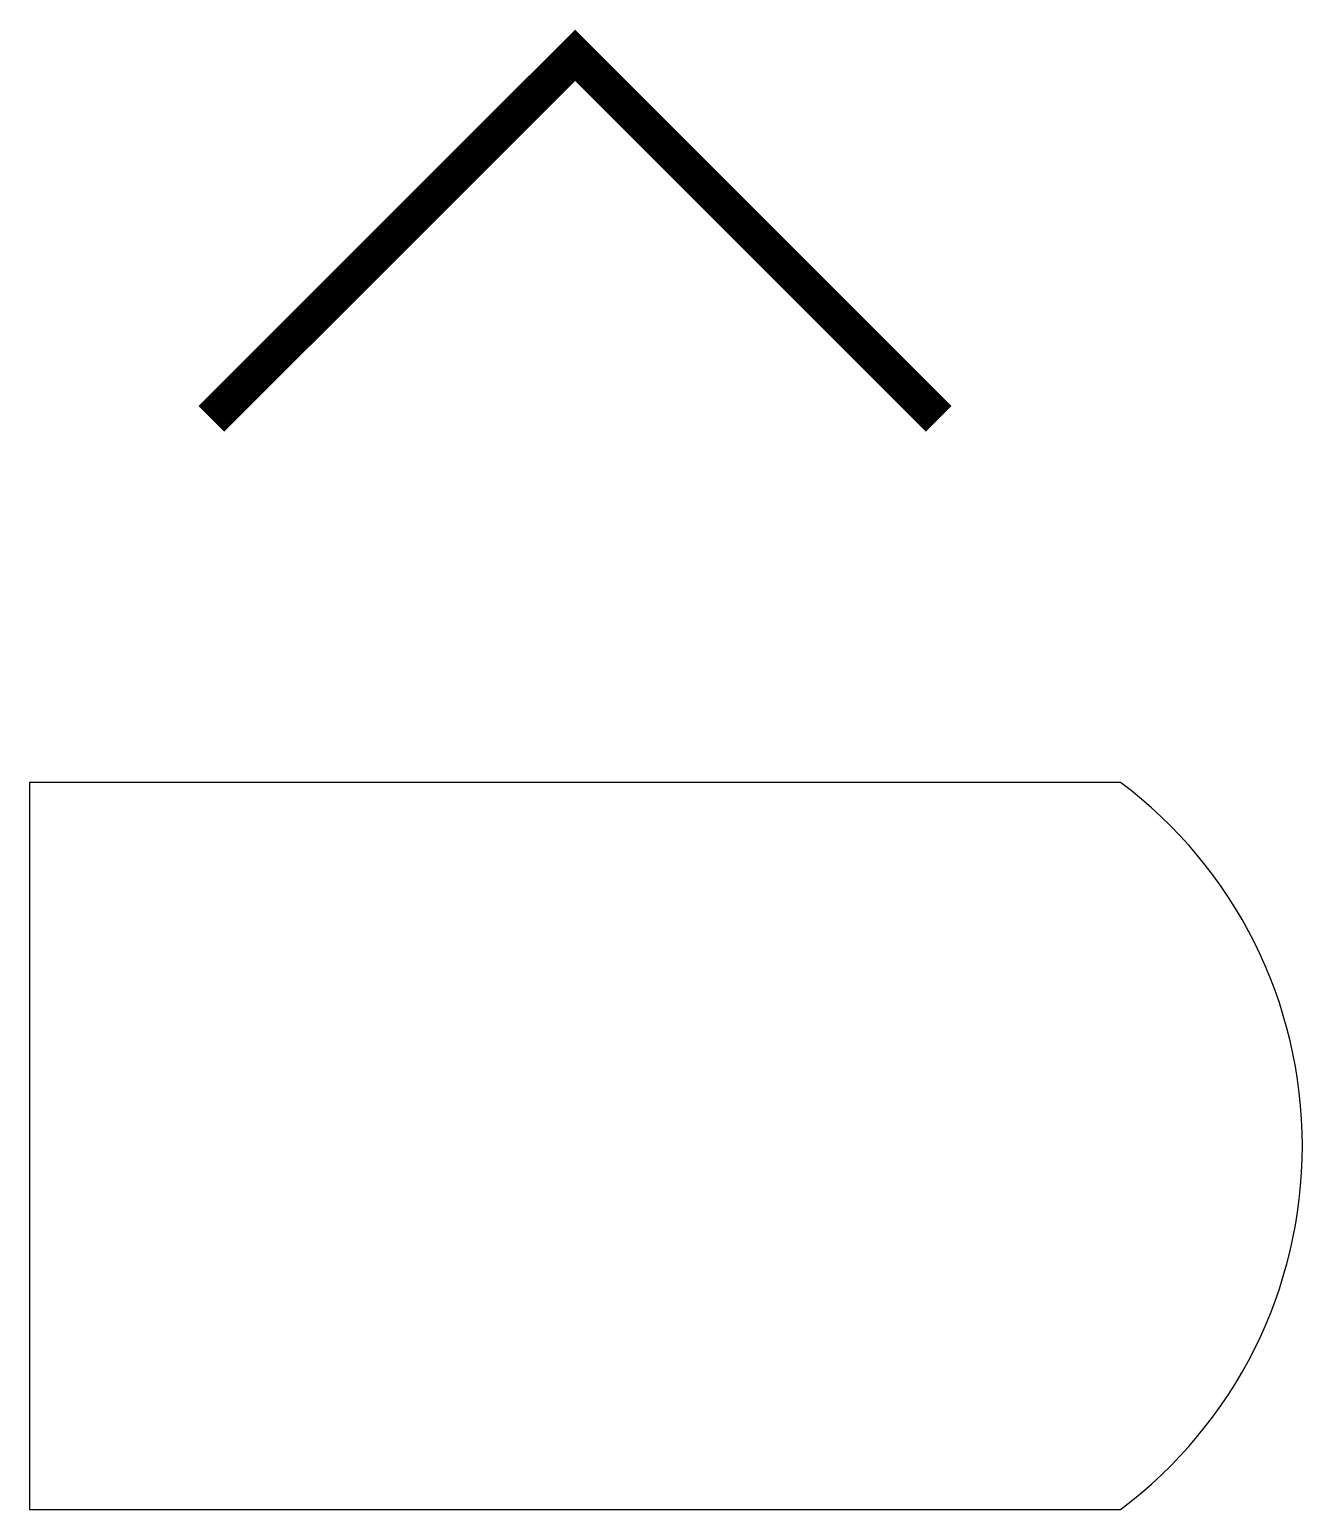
# Model space of a CAD drawing. Extents: x 0 to 70, y 0 to 81.4.
import ezdxf

# ---------------------------------------------------------------- set-up
doc = ezdxf.new("R2010")
doc.units = 0

msp = doc.modelspace()

# ---------------------------------------------------------------- linework, layer by layer
at = {"const_width": 2}
msp.add_lwpolyline([(10, 60), (30, 80), (50, 60)], dxfattribs=at)
msp.add_lwpolyline([(0, 0), (60, 0, 0.5), (60, 40), (0, 40)], format="xyb", close=True)

doc.saveas('drawing.dxf')
